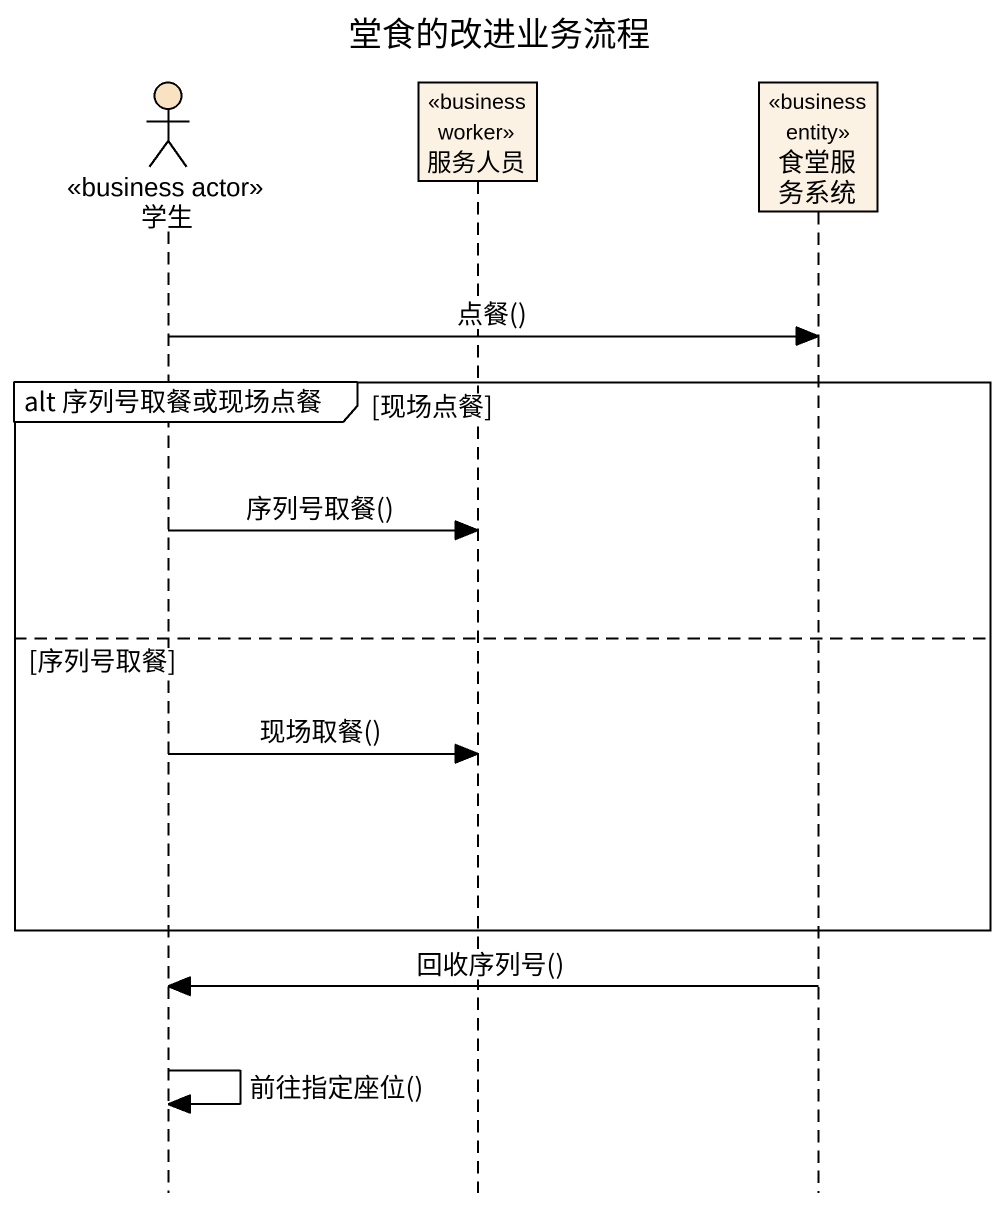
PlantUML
@startuml
title 堂食的改进业务流程
hide footbox
actor 学生 <<business actor>> #F8E2C1
participant 服务人员 <<business worker>>
participant 食堂服务系统 <<business entity>>

学生 -> 食堂服务系统 : 点餐()
group alt 序列号取餐或现场点餐 [现场点餐]
  学生 -> 服务人员 : 序列号取餐()
else 序列号取餐
  学生 -> 服务人员 : 现场取餐()
end
食堂服务系统 -> 学生 : 回收序列号()
学生 -> 学生 : 前往指定座位()
@enduml
